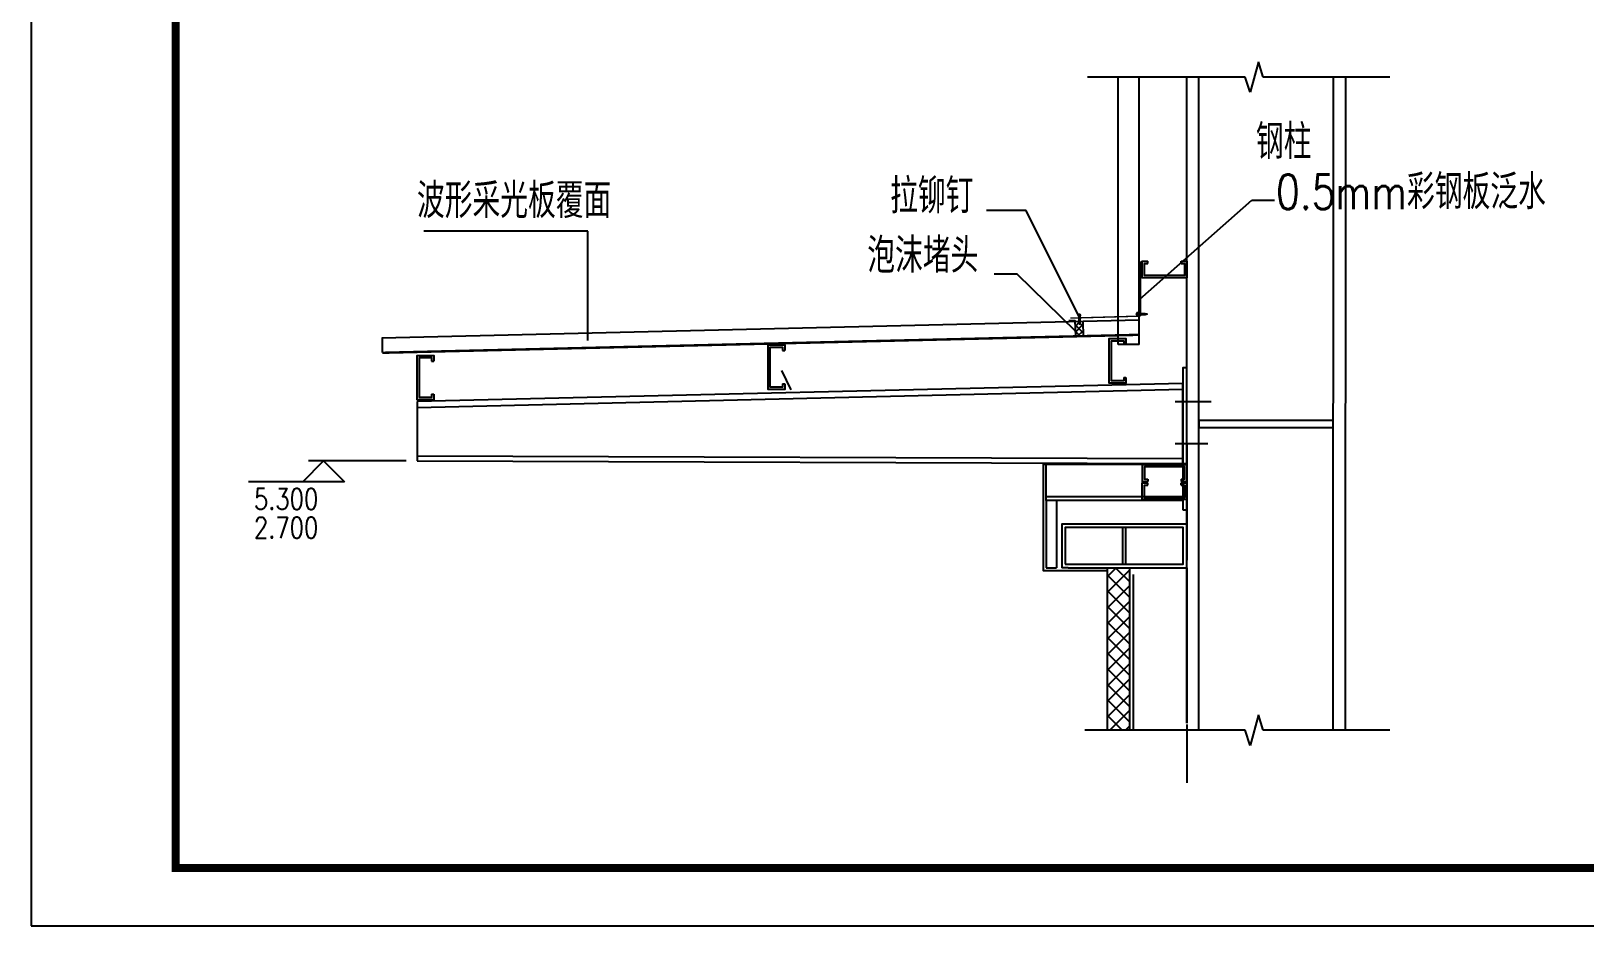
# Model space of a CAD drawing. Extents: x -248860 to 1018944, y -1060852 to 188626.
# Drawn here: x 903192 to 930048, y 19362 to 34825 of the extents above; entities that cross this region are included whole.
import ezdxf
from ezdxf.enums import TextEntityAlignment as Align

# ---------------------------------------------------------------- set-up
doc = ezdxf.new("R2010")
doc.units = 0
doc.header["$LTSCALE"] = 1000
doc.header["$MEASUREMENT"] = 0
doc.linetypes.add('10', pattern=[0])
doc.linetypes.add('DOTE', pattern=[2.42, 2, -0.2, 0.02, -0.2])
doc.layers.get('0').update_dxf_attribs({"linetype": 'CONTINUOUS'})
for name, color, linetype in [('13', 2, 'CONTINUOUS'), ('DOTE', 253, 'DOTE'), ('OTHER', 7, 'CONTINUOUS'), ('PUB_DIM', 3, 'CONTINUOUS'), ('PUB_TEXT', 7, 'CONTINUOUS'), ('WALL', 6, 'CONTINUOUS'), ('图框', 4, 'CONTINUOUS'), ('彩钢板', 253, 'CONTINUOUS')]:
    doc.layers.add(name, color=color, linetype=linetype)
doc.styles.add('DIM_FONT', font='SIMPLEX.shx', dxfattribs={"width": 0.8})
doc.styles.add('HZTXT', font='txt.shx', dxfattribs={"width": 0.8, "bigfont": 'hztxt.shx'})

# ---------------------------------------------------------------- blocks, each defined once
blk = doc.blocks.new('sadf f')
at = {"layer": '图框'}
blk.add_lwpolyline([(650751, 339863), (734851, 339863), (734851, 399263), (650751, 399263)], close=True, dxfattribs=at)
at = {"layer": '图框', "const_width": 140}
blk.add_lwpolyline([(653251, 398263), (733851, 398263), (733851, 340863), (653251, 340863)], close=True, dxfattribs=at)
blk = doc.blocks.new('A$C1FD12060')
at = {"layer": 'PUB_TEXT'}
for p, q in [((416, 1183), (416, 1118)), ((416, 1118), (480, 1118)), ((416, 160), (480, 160))]:
    blk.add_line(p, q, dxfattribs=at)
for points in [[(480, 160), (480, 0), (0, 0), (0, 1280), (480, 1280), (480, 1118)], [(416, 160), (416, 64), (64, 64), (64, 1216), (416, 1216), (416, 1183)]]:
    blk.add_lwpolyline(points, dxfattribs=at)

msp = doc.modelspace()

# ---------------------------------------------------------------- hatches: boundary and pattern name
at = {"layer": 'PUB_TEXT'}
h = msp.add_hatch(dxfattribs=at)
h.set_pattern_fill('ANSI37', color=256, scale=24, style=0)
h.set_pattern_definition([(45, (559057.68, -4962.96), (-53.881537, 53.881537), []), (135, (559057.68, -4962.96), (-53.881537, -53.881537), [])])
h.paths.add_polyline_path([(921371.3, 29806.3), (921233.4, 29803), (921241.1, 29551.2), (921377.2, 29554.4)])
h = msp.add_hatch(dxfattribs=at)
h.set_pattern_fill('ANSI37', color=256, scale=60, style=0)
h.set_pattern_definition([(45, (655497.39, 4531.48), (-134.70384, 134.70384), []), (135, (655497.39, 4531.48), (-134.70384, -134.70384), [])])
h.paths.add_polyline_path([(922175.3, 25545.3), (921789.6, 25545.3), (921789.6, 22745.2), (922175.3, 22745.2)])

# ---------------------------------------------------------------- linework, layer by layer
for p, q in [((923164.6, 22863.1), (923164.6, 34031.2)), ((923375.9, 22745.2), (923375.9, 34031.2)), ((925697, 22756.5), (925701.7, 34031.2)), ((925908.3, 22756.4), (925913.1, 34031.2)), ((922341.6, 29828.8), (909255.8, 29518.2)), ((923100.4, 28738.3), (909861.8, 28424)), ((916159.9, 28958.1), (916322.6, 28625.5)), ((923100.4, 27351.7), (923100.4, 28738.3)), ((923100.4, 28630.3), (909861.8, 28316)), ((909861.8, 27484.8), (923100.4, 27438.2)), ((909861.8, 27398.3), (923100.4, 27351.7)), ((920734.5, 25551.7), (920914.5, 25551.7))]:
    msp.add_line(p, q)
at = {"const_width": 42}
msp.add_lwpolyline([(922341.6, 29576.8), (909261.8, 29266.2)], dxfattribs=at)
at = {"layer": '13', "linetype": '10'}
for points in [[(923164.6, 29008.4), (923100.4, 29008.4), (923100.4, 27351.7), (923164.6, 27351.7)], [(925698.4, 28093.9), (923375.9, 28093.9), (923375.9, 27976.3), (925698.4, 27976.3)]]:
    msp.add_lwpolyline(points, close=True, dxfattribs=at)
at = {"layer": 'DOTE'}
msp.add_line((923164.6, 27685), (923164.6, 21832.6), dxfattribs=at)
at = {"layer": 'OTHER'}
for p, q in [((924404.3, 34295.2), (924260.3, 33767.2)), ((924488.3, 34031.2), (924404.3, 34295.2)), ((924176.3, 34031.2), (921448.5, 34031.2)), ((924260.3, 33767.2), (924176.3, 34031.2)), ((926674.6, 34031.2), (924488.3, 34031.2)), ((924404.3, 23009.2), (924260.3, 22481.2)), ((924488.3, 22745.2), (924404.3, 23009.2)), ((924176.3, 22745.2), (921407.3, 22745.2)), ((924260.3, 22481.2), (924176.3, 22745.2)), ((926674.6, 22745.2), (924488.3, 22745.2))]:
    msp.add_line(p, q, dxfattribs=at)
at = {"layer": 'PUB_DIM'}
for p, q in [((907886.8, 27038.3), (908246.8, 27398.3)), ((909672.3, 27398.3), (907988.5, 27398.3)), ((908246.8, 27398.3), (908606.8, 27038.3)), ((908246.8, 27038.3), (906950.8, 27038.3)), ((908606.8, 27038.3), (907886.8, 27038.3))]:
    msp.add_line(p, q, dxfattribs=at)
at = {"layer": 'PUB_TEXT'}
for p, q in [((921981.6, 29407.2), (921981.6, 34031.2)), ((922341.6, 29407.2), (922341.6, 34031.2)), ((920390.7, 31727), (919706.5, 31727)), ((921303.9, 29889.7), (920390.7, 31727)), ((922355.2, 30192.8), (924288.1, 31905.6)), ((924288.1, 31905.6), (924684, 31905.6)), ((912813.5, 31368.2), (909980.5, 31368.2)), ((912813.5, 29479.6), (912813.5, 31368.2)), ((920232.6, 30626.9), (919835, 30626.9)), ((921248.7, 29632.2), (920232.6, 30626.9)), ((921371.3, 29806.3), (921377.2, 29553.9)), ((909261.8, 29521.7), (909261.8, 29269.6)), ((922341.6, 29407.2), (921981.6, 29407.2)), ((910114.1, 29162.3), (910114.1, 29123.3)), ((910114.1, 29123.3), (910152.5, 29123.3)), ((910114.1, 28548.4), (910152.5, 28548.4)), ((909861.8, 28424), (909861.8, 27398.3)), ((920734.5, 26714.4), (920734.5, 27339.7)), ((923100.4, 27351.7), (923100.4, 26550.7)), ((923100.4, 26774.4), (920734.5, 26774.4)), ((923100.4, 26714.4), (920734.5, 26714.4)), ((921600.4, 26714.4), (920734.5, 26714.4)), ((920734.5, 26714.4), (920734.5, 25551.7)), ((920914.5, 26714.4), (920914.5, 25551.7)), ((923100.4, 26714.4), (921600.4, 26714.4)), ((923100.4, 26550.7), (923164.6, 26550.7)), ((922057.3, 26244.5), (922057.3, 25611.7)), ((922108, 26244.5), (922108, 25611.7)), ((921113.8, 25551.7), (921006.4, 25551.7)), ((922175.3, 25545.3), (921789.6, 25545.3)), ((921789.6, 25545.3), (921789.6, 22745.2)), ((922175.3, 25545.3), (922175.3, 22745.2)), ((923164.6, 25551.7), (923164.6, 22863.1)), ((922238.7, 25433.7), (922238.7, 22745.2))]:
    msp.add_line(p, q, dxfattribs=at)
at = {"layer": 'PUB_TEXT', "const_width": 24}
for points in [[(922368.3, 30845.1), (922368.3, 29900)], [(922368.3, 29900), (921151.8, 29864.9)]]:
    msp.add_lwpolyline(points, dxfattribs=at)
at = {"layer": 'PUB_TEXT'}
for points in [[(921134.6, 29821.7), (921134.6, 29821.7), (921232.9, 29821.7), (921241.1, 29551.2)], [(910152.5, 28548.4), (910152.5, 28452.4), (909864.5, 28452.4), (909864.5, 29220.4), (910152.5, 29220.4), (910152.5, 29123.3)], [(910114.1, 28548.4), (910114.1, 28490.8), (909902.9, 28490.8), (909902.9, 29182), (910114.1, 29182), (910114.1, 29162.3)], [(923588.6, 28417.6), (922965.9, 28417.6)], [(923531.4, 27693.3), (922967.5, 27693.3)], [(920688.6, 27339.7), (923165.2, 27339.7)], [(921789.6, 25500.8), (920688.6, 25500.8), (920688.6, 27339.7)], [(921113.8, 25551.7), (923164.6, 25551.7), (923164.6, 26304.5), (921006.4, 26304.5), (921006.4, 25551.7)], [(921066.4, 25611.7), (923104.6, 25611.7), (923104.6, 26244.5), (921066.4, 26244.5), (921066.4, 25611.7)]]:
    msp.add_lwpolyline(points, dxfattribs=at)
at = {"layer": '彩钢板'}
for p, q in [((921300.1, 29905.4), (921300.1, 29768.7)), ((921319.3, 29905.4), (921319.3, 29768.7)), ((922318, 29946.7), (922450.1, 29946.7)), ((922318, 29927.5), (922450.1, 29927.5)), ((922450.1, 29946.7), (922490.4, 29937.1)), ((922450.1, 29927.5), (922490.4, 29937.1)), ((921300.1, 29768.7), (921319.3, 29768.7))]:
    msp.add_line(p, q, dxfattribs=at)
for points in [[(921288, 29916.2), (921288, 29908.4), (921291, 29905.4), (921328.3, 29905.4), (921331.3, 29908.4), (921331.3, 29916.2), (921328.3, 29919.2), (921291, 29919.2)], [(922307.2, 29915.4), (922315, 29915.4), (922318, 29918.4), (922318, 29955.7), (922315, 29958.7), (922307.2, 29958.7), (922304.2, 29955.7), (922304.2, 29918.4)]]:
    msp.add_lwpolyline(points, close=True, dxfattribs=at)
for centre, start, end in [((921309.7, 29919.2), 0, 180), ((922304.2, 29937.1), 90, 270)]:
    msp.add_arc(centre, 9.6, start, end, dxfattribs=at)

# ---------------------------------------------------------------- block references
at = {"layer": 'PUB_TEXT', "yscale": 0.6000000000931323, "zscale": 0.6, "rotation": 90}
for p, xscale in [((923165.2, 30560.6), 0.6000000000931323), ((923165.2, 27331.7), -0.6000000000931323), ((923165.2, 26728.1), 0.6000000000931323)]:
    msp.add_blockref('A$C1FD12060', p, dxfattribs=dict(at, xscale=xscale))
at = {"layer": 'PUB_TEXT', "xscale": 0.6000000000931323, "yscale": 0.6000000000931323, "zscale": 0.6}
for p in [(915929.1, 28634.6), (921827.1, 28743.4)]:
    msp.add_blockref('A$C1FD12060', p, dxfattribs=at)
at = {"layer": 'WALL'}
msp.add_blockref('sadf f', (252440.6, -320500.6), dxfattribs=at)

# ---------------------------------------------------------------- texts
at = {"style": 'HZTXT', "width": 0.8}
for s, p in [('钢柱', (924361.8, 32612.3)), ('波形采光板覆面', (909860.7, 31595.1)), ('拉铆钉', (918040.1, 31676)), ('0.5mm彩钢板泛水', (924709.4, 31747.9)), ('泡沫堵头', (917644.1, 30647.8))]:
    msp.add_text(s, height=600, dxfattribs=at).set_placement(p)
at = {"layer": 'PUB_DIM', "style": 'DIM_FONT', "width": 0.8}
for s, p in [('5.300', (907598.8, 26740.5)), ('2.700', (907598.8, 26245.5))]:
    msp.add_text(s, height=360, rotation=360, dxfattribs=at).set_placement(p, align=Align.MIDDLE)

doc.saveas('drawing.dxf')
